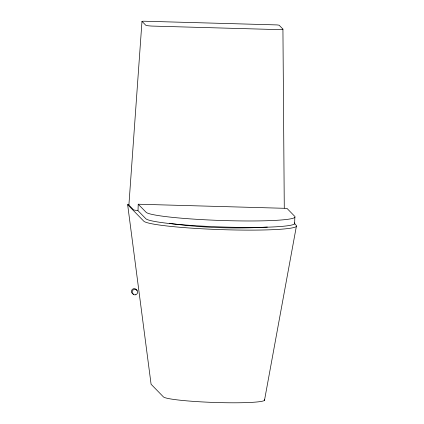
<?xml version="1.0" encoding="UTF-8"?>
<svg xmlns="http://www.w3.org/2000/svg" width="424" height="424" viewBox="0 0 424 424"><rect width="100%" height="100%" fill="white"/><g stroke="black" fill="none" stroke-linecap="round" stroke-linejoin="round"><path stroke-width="0.64" d="M138.235 204.22L146.068 212.254A74.661 6.116 2 0 0 226.596 220.644A74.661 6.116 2 0 0 294.797 216.399L286.958 208.369L138.235 204.22L138.007 210.686L145.845 218.72A74.661 6.116 2 0 0 226.368 227.11A74.661 6.116 2 0 0 294.569 222.865M294.616 223.83L294.844 217.364M137.832 210.527A9.445 0.774 2 0 1 134.254 210.071L133.56 209.832L128.896 205.046L141.987 21.359L143.603 21.2L277.068 24.921L279.098 25.186L282.93 29.108L284.276 208.089M264.491 400.346L296.355 226.421M282.93 29.108L282.702 29.304A8.581 0.705 2 0 1 278.033 29.595L151.962 26.076A8.581 0.705 2 0 1 146.444 25.504L145.819 25.286L141.987 21.359M267.369 227.068C235.527 228.965 203.414 227.842 171.784 223.713M264.454 399.694A50.732 4.155 2 0 1 218.116 402.572A50.732 4.155 2 0 1 163.399 396.875L151.082 384.245L127.645 204.649L128.965 204.686M169.446 223.263L171.195 223.602M294.463 223.543L296.307 225.43A76.574 6.275 2 0 1 226.358 229.782A76.574 6.275 2 0 1 143.773 221.18L127.645 204.649M132.882 293.837A2.788 2.772 -44.3 0 1 132.5 289.237A2.788 2.772 -44.3 0 1 136.904 290.615M133.698 294.129A2.788 2.772 -44.3 0 1 133.279 294.018M135.537 294.797A2.788 2.772 -44.3 0 0 136.941 290.186A2.788 2.772 -44.3 0 0 132.251 291.299A2.788 2.772 -44.3 0 0 135.537 294.797"/></g></svg>
